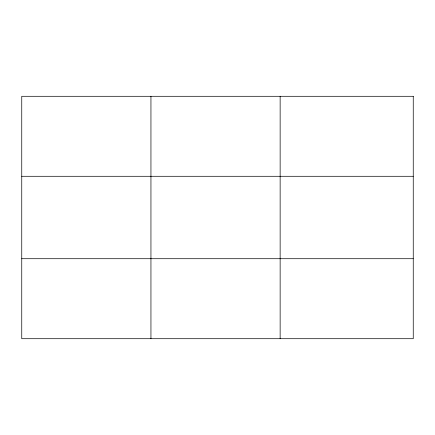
<?xml version="1.0" encoding="UTF-8"?>
<svg xmlns="http://www.w3.org/2000/svg" width="435" height="435" viewBox="0 0 435 435"><rect width="100%" height="100%" fill="white"/><g stroke="black" fill="none" stroke-linecap="round" stroke-linejoin="round"><path stroke-width="0.65" d="M150.945 338.702L150.945 96.298M280.14 338.702L280.14 96.298M21.75 176.289L413.25 176.289M21.75 258.711L413.25 258.711M413.25 96.298L413.25 338.702L21.75 338.702L21.75 96.298L413.25 96.298"/></g></svg>
